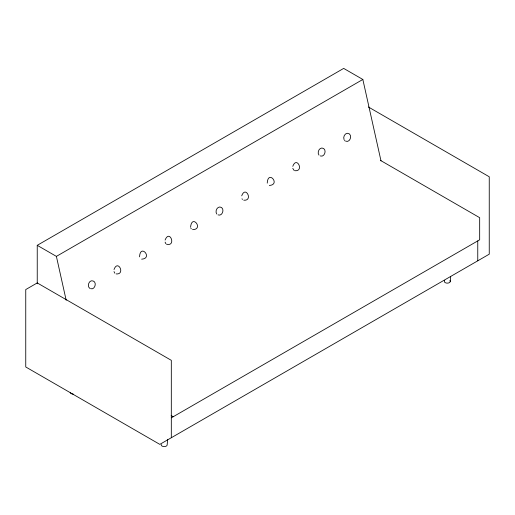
<?xml version="1.0" encoding="UTF-8"?>
<svg xmlns="http://www.w3.org/2000/svg" width="515" height="515" viewBox="0 0 515 515"><rect width="100%" height="100%" fill="white"/><g stroke="black" fill="none" stroke-linecap="round" stroke-linejoin="round"><path stroke-width="0.77" d="M167.678 439.314L167.156 444.883A2.968 1.712 0 0 1 163.802 446.582A2.968 1.712 0 0 1 161.324 444.439M450.258 281.435L450.702 276.664M114.021 269.551C117.896 258.71 125.808 274.862 116.107 273.916M165.096 240.067C169.635 228.615 176.742 246.955 166.467 244.194M241.709 195.835C245.584 184.988 253.496 201.146 243.788 200.193M292.784 166.345C296.659 155.504 304.571 171.656 294.863 170.71M37.241 283.778L37.241 245.327L343.685 68.405L362.843 79.465L381.003 160.905M37.241 245.327L56.392 256.386L362.843 79.465M171.315 417.832L479.671 239.803L479.671 217.684L380.54 160.448M345.803 141.2C349.794 142.777 352.324 136.095 349.26 133.81C345.745 131.602 342.636 136.552 344.072 139.642M320.266 155.942C324.257 157.519 326.793 150.837 323.723 148.558C319.879 146.17 316.635 152.17 318.978 155.131M269.326 185.452C281.042 184.731 267.929 169.287 267.24 183.134M218.012 214.89C222.004 216.57 224.63 209.991 221.675 207.59C217.884 205.073 214.51 210.97 216.757 214.008M192.539 229.658C204.23 229.574 191.87 213.358 190.582 227.141M141.644 259.167C153.361 258.453 140.241 243.009 139.552 256.85M90.569 288.658C94.831 290.293 97.277 282.181 93.061 280.945C89.076 279.484 86.655 286.301 89.855 288.426M368.38 106.985L489.25 176.774L489.25 254.178L159.817 444.374L25.75 366.97L25.75 289.559L37.241 282.928L171.315 360.333L171.315 437.737M171.147 415.528L173.227 416.725M294.149 170.471L292.778 168.386M344.516 140.383L345.102 140.917M241.992 198.758L242.462 199.472M165.849 243.704L165.09 242.108M114.781 273.188L114.015 271.592M190.827 228.055L191.258 228.815M56.392 256.386L66.171 300.239M477.759 240.911L477.759 260.815M449.859 280.578A2.968 1.712 0 0 1 447.29 283.147A2.968 1.712 0 0 1 444.722 280.578M73.214 394.072A2.968 1.712 0 0 1 70.246 392.359"/></g></svg>
